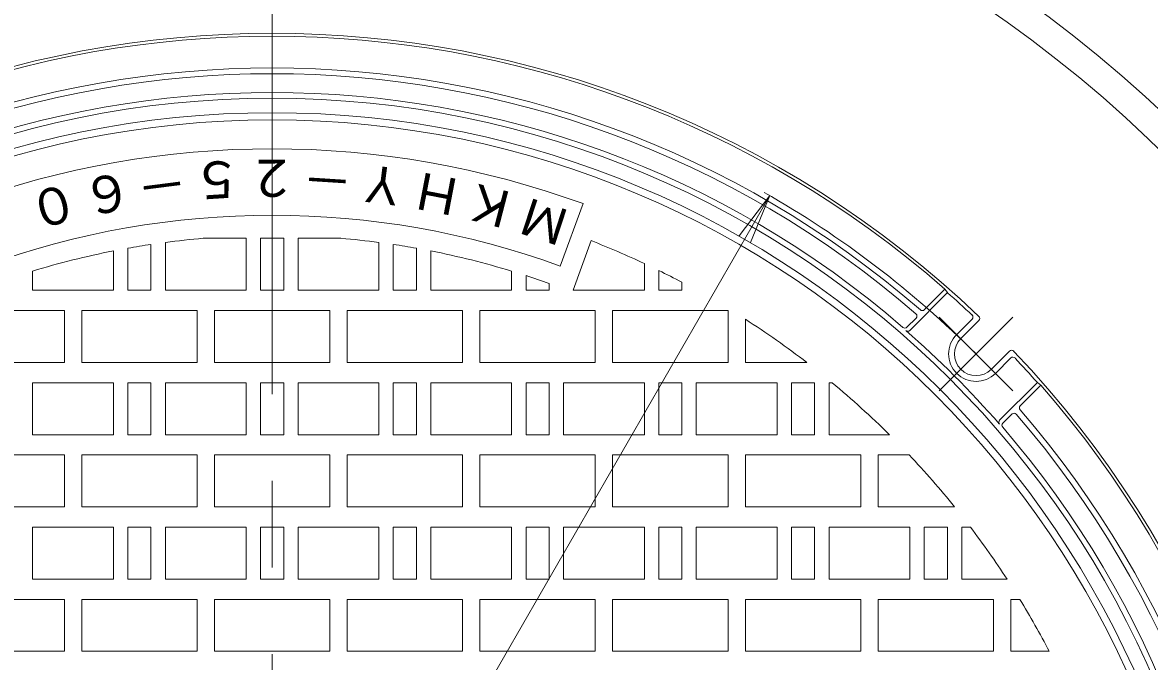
# Model space of a CAD drawing. Units: millimetres, scale not verified. Extents: x -5968 to 5968, y -4228 to 4228.
# Drawn here: x 2281.1 to 2671.6, y 2025.9 to 2247.1 of the extents above; entities that cross this region are included whole.
import ezdxf
from ezdxf.enums import TextEntityAlignment as Align

# ---------------------------------------------------------------- set-up
doc = ezdxf.new("R2010")
doc.units = ezdxf.units.MM
doc.header["$LTSCALE"] = 30
doc.linetypes.add('CHAIN1', pattern=[8, 5, -1, 1, -1])
doc.linetypes.add('CHAIN2', pattern=[12, 9, -1, 1, -1])
doc.layers.add('0-A_蓋', color=3, linetype='Continuous', lineweight=9)
doc.styles.add('ＭＳ ゴシック', font='')
doc.styles.get('ＭＳ ゴシック').set_extended_font_data('MS Gothic')

msp = doc.modelspace()

# ---------------------------------------------------------------- linework, layer by layer
at = {"layer": '0-A_蓋', "color": 7, "linetype": 'CHAIN2'}
msp.add_line((2367.56, 2388.39), (2367.56, 1388.39), dxfattribs=at)
at = {"layer": '0-A_蓋', "color": 7, "lineweight": 18}
for p, q in [((2387.19, 1922.39), (2540.06, 2187.17)), ((2540.06, 2187.17), (2529.41, 2173.29)), ((2540.06, 2187.17), (2533.36, 2171))]:
    msp.add_line(p, q, dxfattribs=at)
at = {"layer": '0-A_蓋', "lineweight": 18}
for p, q in [((2467.43, 2162.79), (2475.3, 2184.4)), ((2358.56, 2172.39), (2343.71, 2172.39)), ((2358.56, 2172.39), (2358.56, 2154.39)), ((2363.56, 2172.39), (2371.56, 2172.39)), ((2371.56, 2172.39), (2371.56, 2154.39)), ((2376.56, 2172.39), (2376.56, 2154.39)), ((2376.56, 2172.39), (2391.42, 2172.39)), ((2471.83, 2154.39), (2478.09, 2171.59)), ((2312.56, 2168.04), (2312.56, 2154.39)), ((2317.56, 2168.97), (2317.56, 2154.39)), ((2325.56, 2170.28), (2325.56, 2154.39)), ((2330.56, 2170.98), (2330.56, 2154.39)), ((2404.56, 2170.98), (2404.56, 2154.39)), ((2409.56, 2170.28), (2409.56, 2154.39)), ((2417.56, 2168.97), (2417.56, 2154.39)), ((2422.56, 2168.04), (2422.56, 2154.39)), ((2496.56, 2163.67), (2496.56, 2154.39)), ((2284.56, 2161.04), (2284.56, 2154.39)), ((2450.56, 2161.04), (2450.56, 2154.39)), ((2501.56, 2161.27), (2501.56, 2154.39)), ((2455.56, 2159.47), (2455.56, 2154.39)), ((2463.56, 2156.74), (2463.56, 2154.39)), ((2509.56, 2157.19), (2509.56, 2154.39)), ((2312.56, 2154.39), (2284.56, 2154.39)), ((2325.56, 2154.39), (2317.56, 2154.39)), ((2358.56, 2154.39), (2330.56, 2154.39)), ((2376.56, 2154.39), (2404.56, 2154.39)), ((2409.56, 2154.39), (2417.56, 2154.39)), ((2422.56, 2154.39), (2450.56, 2154.39)), ((2455.56, 2154.39), (2463.56, 2154.39)), ((2471.83, 2154.39), (2496.56, 2154.39)), ((2501.56, 2154.39), (2509.56, 2154.39)), ((2295.56, 2147.39), (2255.56, 2147.39)), ((2301.56, 2147.39), (2301.56, 2129.39)), ((2341.56, 2147.39), (2301.56, 2147.39)), ((2347.56, 2147.39), (2387.56, 2147.39)), ((2387.56, 2147.39), (2387.56, 2129.39)), ((2393.56, 2147.39), (2433.56, 2147.39)), ((2433.56, 2147.39), (2433.56, 2129.39)), ((2439.56, 2147.39), (2479.56, 2147.39)), ((2479.56, 2147.39), (2479.56, 2129.39)), ((2485.56, 2147.39), (2525.56, 2147.39)), ((2525.56, 2147.39), (2525.56, 2129.39)), ((2312.56, 2122.39), (2312.56, 2104.39)), ((2317.56, 2122.39), (2317.56, 2104.39)), ((2325.56, 2122.39), (2317.56, 2122.39)), ((2358.56, 2122.39), (2358.56, 2104.39)), ((2363.56, 2122.39), (2371.56, 2122.39)), ((2371.56, 2122.39), (2371.56, 2104.39)), ((2376.56, 2122.39), (2376.56, 2104.39)), ((2409.56, 2122.39), (2417.56, 2122.39)), ((2417.56, 2122.39), (2417.56, 2104.39)), ((2422.56, 2122.39), (2422.56, 2104.39)), ((2455.56, 2122.39), (2463.56, 2122.39)), ((2463.56, 2122.39), (2463.56, 2104.39)), ((2468.56, 2122.39), (2468.56, 2104.39)), ((2501.56, 2122.39), (2509.56, 2122.39)), ((2509.56, 2122.39), (2509.56, 2104.39)), ((2514.56, 2122.39), (2514.56, 2104.39)), ((2547.56, 2122.39), (2555.56, 2122.39)), ((2555.56, 2122.39), (2555.56, 2104.39)), ((2560.56, 2122.39), (2560.56, 2104.39)), ((2560.56, 2122.39), (2561.62, 2122.39)), ((2312.56, 2104.39), (2284.56, 2104.39)), ((2358.56, 2104.39), (2330.56, 2104.39)), ((2376.56, 2104.39), (2404.56, 2104.39)), ((2422.56, 2104.39), (2450.56, 2104.39)), ((2468.56, 2104.39), (2496.56, 2104.39)), ((2514.56, 2104.39), (2542.56, 2104.39)), ((2560.56, 2104.39), (2581.48, 2104.39)), ((2295.56, 2097.39), (2255.56, 2097.39)), ((2301.56, 2097.39), (2301.56, 2079.39)), ((2341.56, 2097.39), (2301.56, 2097.39)), ((2347.56, 2097.39), (2387.56, 2097.39)), ((2387.56, 2097.39), (2387.56, 2079.39)), ((2393.56, 2097.39), (2433.56, 2097.39)), ((2433.56, 2097.39), (2433.56, 2079.39)), ((2439.56, 2097.39), (2479.56, 2097.39)), ((2479.56, 2097.39), (2479.56, 2079.39)), ((2485.56, 2097.39), (2525.56, 2097.39)), ((2525.56, 2097.39), (2525.56, 2079.39)), ((2531.56, 2097.39), (2571.56, 2097.39)), ((2571.56, 2097.39), (2571.56, 2079.39)), ((2577.56, 2097.39), (2577.56, 2079.39)), ((2577.56, 2097.39), (2588.32, 2097.39)), ((2577.56, 2079.39), (2604.07, 2079.39)), ((2312.56, 2072.39), (2312.56, 2054.39)), ((2317.56, 2072.39), (2317.56, 2054.39)), ((2325.56, 2072.39), (2317.56, 2072.39)), ((2358.56, 2072.39), (2358.56, 2054.39)), ((2363.56, 2072.39), (2371.56, 2072.39)), ((2371.56, 2072.39), (2371.56, 2054.39)), ((2376.56, 2072.39), (2376.56, 2054.39)), ((2409.56, 2072.39), (2417.56, 2072.39)), ((2417.56, 2072.39), (2417.56, 2054.39)), ((2422.56, 2072.39), (2422.56, 2054.39)), ((2455.56, 2072.39), (2463.56, 2072.39)), ((2463.56, 2072.39), (2463.56, 2054.39)), ((2468.56, 2072.39), (2468.56, 2054.39)), ((2501.56, 2072.39), (2509.56, 2072.39)), ((2509.56, 2072.39), (2509.56, 2054.39)), ((2514.56, 2072.39), (2514.56, 2054.39)), ((2547.56, 2072.39), (2555.56, 2072.39)), ((2555.56, 2072.39), (2555.56, 2054.39)), ((2560.56, 2072.39), (2560.56, 2054.39)), ((2593.56, 2072.39), (2601.56, 2072.39)), ((2601.56, 2072.39), (2601.56, 2054.39)), ((2606.56, 2072.39), (2606.56, 2054.39)), ((2606.56, 2072.39), (2609.55, 2072.39)), ((2312.56, 2054.39), (2284.56, 2054.39)), ((2358.56, 2054.39), (2330.56, 2054.39)), ((2376.56, 2054.39), (2404.56, 2054.39)), ((2422.56, 2054.39), (2450.56, 2054.39)), ((2468.56, 2054.39), (2496.56, 2054.39)), ((2514.56, 2054.39), (2542.56, 2054.39)), ((2560.56, 2054.39), (2588.56, 2054.39)), ((2606.56, 2054.39), (2622.24, 2054.39)), ((2295.56, 2047.39), (2255.56, 2047.39)), ((2301.56, 2047.39), (2301.56, 2029.39)), ((2341.56, 2047.39), (2301.56, 2047.39)), ((2347.56, 2047.39), (2387.56, 2047.39)), ((2387.56, 2047.39), (2387.56, 2029.39)), ((2393.56, 2047.39), (2433.56, 2047.39)), ((2433.56, 2047.39), (2433.56, 2029.39)), ((2439.56, 2047.39), (2479.56, 2047.39)), ((2479.56, 2047.39), (2479.56, 2029.39)), ((2485.56, 2047.39), (2525.56, 2047.39)), ((2525.56, 2047.39), (2525.56, 2029.39)), ((2531.56, 2047.39), (2571.56, 2047.39)), ((2571.56, 2047.39), (2571.56, 2029.39)), ((2577.56, 2047.39), (2617.56, 2047.39)), ((2617.56, 2047.39), (2617.56, 2029.39)), ((2623.56, 2047.39), (2623.56, 2029.39)), ((2623.56, 2047.39), (2626.67, 2047.39)), ((2623.56, 2029.39), (2636.88, 2029.39))]:
    msp.add_line(p, q, dxfattribs=at)
at = {"layer": '0-A_蓋', "color": 2, "lineweight": 18}
for p, q in [((2588.57, 2140.52), (2601.64, 2153.58)), ((2593.57, 2147.64), (2600.71, 2154.78)), ((2600.71, 2154.78), (2601.64, 2153.58)), ((2587.55, 2141.61), (2590.74, 2144.8)), ((2604.8, 2139.06), (2610.14, 2144.41)), ((2606.21, 2137.65), (2612.5, 2143.94)), ((2616.82, 2127.04), (2623.11, 2133.33)), ((2618.23, 2125.63), (2623.58, 2130.97)), ((2619.68, 2109.4), (2632.75, 2122.47)), ((2626.81, 2114.4), (2633.94, 2121.54)), ((2633.94, 2121.54), (2632.75, 2122.47)), ((2620.78, 2108.38), (2623.97, 2111.57))]:
    msp.add_line(p, q, dxfattribs=at)
at = {"layer": '0-A_蓋', "color": 2, "linetype": 'CHAIN1', "lineweight": 18}
for p, q in [((2624.25, 2119.61), (2598.77, 2145.09)), ((2598.77, 2119.61), (2624.25, 2145.09))]:
    msp.add_line(p, q, dxfattribs=at)
at = {"layer": '0-A_蓋', "lineweight": 18}
for points in [[(2363.56, 2172.39), (2363.56, 2154.39), (2371.56, 2154.39)], [(2295.56, 2147.39), (2295.56, 2129.39), (2255.56, 2129.39)], [(2341.56, 2147.39), (2341.56, 2129.39), (2301.56, 2129.39)], [(2347.56, 2147.39), (2347.56, 2129.39), (2387.56, 2129.39)], [(2393.56, 2147.39), (2393.56, 2129.39), (2433.56, 2129.39)], [(2439.56, 2147.39), (2439.56, 2129.39), (2479.56, 2129.39)], [(2485.56, 2147.39), (2485.56, 2129.39), (2525.56, 2129.39)], [(2531.56, 2144.36), (2531.56, 2129.39), (2552.86, 2129.39)], [(2312.56, 2122.39), (2284.56, 2122.39), (2284.56, 2104.39)], [(2325.56, 2122.39), (2325.56, 2104.39), (2317.56, 2104.39)], [(2358.56, 2122.39), (2330.56, 2122.39), (2330.56, 2104.39)], [(2363.56, 2122.39), (2363.56, 2104.39), (2371.56, 2104.39)], [(2376.56, 2122.39), (2404.56, 2122.39), (2404.56, 2104.39)], [(2409.56, 2122.39), (2409.56, 2104.39), (2417.56, 2104.39)], [(2422.56, 2122.39), (2450.56, 2122.39), (2450.56, 2104.39)], [(2455.56, 2122.39), (2455.56, 2104.39), (2463.56, 2104.39)], [(2468.56, 2122.39), (2496.56, 2122.39), (2496.56, 2104.39)], [(2501.56, 2122.39), (2501.56, 2104.39), (2509.56, 2104.39)], [(2514.56, 2122.39), (2542.56, 2122.39), (2542.56, 2104.39)], [(2547.56, 2122.39), (2547.56, 2104.39), (2555.56, 2104.39)], [(2295.56, 2097.39), (2295.56, 2079.39), (2255.56, 2079.39)], [(2341.56, 2097.39), (2341.56, 2079.39), (2301.56, 2079.39)], [(2347.56, 2097.39), (2347.56, 2079.39), (2387.56, 2079.39)], [(2393.56, 2097.39), (2393.56, 2079.39), (2433.56, 2079.39)], [(2439.56, 2097.39), (2439.56, 2079.39), (2479.56, 2079.39)], [(2485.56, 2097.39), (2485.56, 2079.39), (2525.56, 2079.39)], [(2531.56, 2097.39), (2531.56, 2079.39), (2571.56, 2079.39)], [(2312.56, 2072.39), (2284.56, 2072.39), (2284.56, 2054.39)], [(2325.56, 2072.39), (2325.56, 2054.39), (2317.56, 2054.39)], [(2358.56, 2072.39), (2330.56, 2072.39), (2330.56, 2054.39)], [(2363.56, 2072.39), (2363.56, 2054.39), (2371.56, 2054.39)], [(2376.56, 2072.39), (2404.56, 2072.39), (2404.56, 2054.39)], [(2409.56, 2072.39), (2409.56, 2054.39), (2417.56, 2054.39)], [(2422.56, 2072.39), (2450.56, 2072.39), (2450.56, 2054.39)], [(2455.56, 2072.39), (2455.56, 2054.39), (2463.56, 2054.39)], [(2468.56, 2072.39), (2496.56, 2072.39), (2496.56, 2054.39)], [(2501.56, 2072.39), (2501.56, 2054.39), (2509.56, 2054.39)], [(2514.56, 2072.39), (2542.56, 2072.39), (2542.56, 2054.39)], [(2547.56, 2072.39), (2547.56, 2054.39), (2555.56, 2054.39)], [(2560.56, 2072.39), (2588.56, 2072.39), (2588.56, 2054.39)], [(2593.56, 2072.39), (2593.56, 2054.39), (2601.56, 2054.39)], [(2295.56, 2047.39), (2295.56, 2029.39), (2255.56, 2029.39)], [(2341.56, 2047.39), (2341.56, 2029.39), (2301.56, 2029.39)], [(2347.56, 2047.39), (2347.56, 2029.39), (2387.56, 2029.39)], [(2393.56, 2047.39), (2393.56, 2029.39), (2433.56, 2029.39)], [(2439.56, 2047.39), (2439.56, 2029.39), (2479.56, 2029.39)], [(2485.56, 2047.39), (2485.56, 2029.39), (2525.56, 2029.39)], [(2531.56, 2047.39), (2531.56, 2029.39), (2571.56, 2029.39)], [(2577.56, 2047.39), (2577.56, 2029.39), (2617.56, 2029.39)]]:
    msp.add_lwpolyline(points, dxfattribs=at)
at = {"layer": '0-A_蓋'}
for radius in [450, 440]:
    msp.add_circle((2367.56, 1888.39), radius, dxfattribs=at)
at = {"layer": '0-A_蓋', "color": 2, "lineweight": 18}
for centre, radius, start, end in [((2367.56, 1888.39), 355, 46.3759, 133.6241), ((2367.56, 1888.39), 354, 48.8063, 131.1937), ((2367.56, 1888.39), 343, 49.0841, 130.9159), ((2367.56, 1888.39), 341, 49.1323, 130.8677), ((2367.56, 1888.39), 334.5, 49.1878, 130.8122), ((2367.56, 1888.39), 332.5, 0, 180), ((2367.56, 1888.39), 327.5, 0, 180), ((2367.56, 1888.39), 353.71, 46.7059, 48.5659), ((2590.03, 2145.51), 1, 315, 49.1331), ((2592.86, 2148.35), 1, 229.0865, 314.9985), ((2609.43, 2145.12), 1, 315.0015, 46.7074), ((2611.8, 2144.65), 1, 315, 46.3747), ((2586.84, 2142.32), 1, 229.189, 315), ((2587.86, 2141.22), 1, 228.9308, 315), ((2367.56, 1888.39), 334.34, 41.0672, 48.9328), ((2611.51, 2132.35), 9.5, 135.0003, 314.9998), ((2611.51, 2132.35), 7.5, 135.0002, 314.9998), ((2623.82, 2132.63), 1, 43.6254, 135), ((2367.56, 1888.39), 355, 316.3759, 43.6241), ((2624.28, 2130.27), 1, 43.2909, 135), ((2367.56, 1888.39), 353.71, 41.4341, 43.2941), ((2367.56, 1888.39), 354, 0, 41.1937), ((2627.51, 2113.7), 1, 135.0015, 220.9135), ((2367.56, 1888.39), 343, 0, 40.9159), ((2620.39, 2108.7), 1, 135, 221.0692), ((2624.68, 2110.86), 1, 40.8669, 135), ((2367.56, 1888.39), 341, 0, 40.8678), ((2621.49, 2107.67), 1, 135, 220.811), ((2367.56, 1888.39), 334.5, 0, 40.8122)]:
    msp.add_arc(centre, radius, start, end, dxfattribs=at)
at = {"layer": '0-A_蓋', "lineweight": 18}
for radius, start, end in [(325, 0, 180), (315, 70, 110), (292, 70, 110), (285, 94.8011, 97.4595), (285, 82.5405, 85.1989), (304, 64.891, 68.6805), (285, 101.1269, 106.9315), (285, 98.4745, 100.1042), (285, 79.8958, 81.5255), (285, 73.0685, 78.8731), (304, 62.1535, 63.8458), (285, 70.3154, 72.0148), (304, 52.4445, 57.3522), (304, 45.2778, 50.3303), (304, 38.924, 43.4325), (304, 33.0966, 37.2478), (304, 27.6336, 31.5355)]:
    msp.add_arc((2367.56, 1888.39), radius, start, end, dxfattribs=at)
at = {"layer": '0-A_蓋', "color": 7, "lineweight": 18}
msp.add_arc((2367.56, 1888.39), 345, 45.0001, 60.3794, dxfattribs=at)

# ---------------------------------------------------------------- texts
at = {"layer": '0-A_蓋', "color": 7, "style": 'ＭＳ ゴシック'}
for s, rotation, p in [('５', 183.636, (2356.49, 2203.4)), ('２', 180, (2376.31, 2203.47)), ('Ｙ', 172.727, (2415.77, 2199.85)), ('Ｈ', 169.091, (2435.25, 2196.17)), ('６', 190.909, (2317.06, 2199.48)), ('－', 187.273, (2336.71, 2202.07)), ('－', 176.364, (2396.1, 2202.29)), ('Ｋ', 165.454, (2454.45, 2191.26)), ('０', 194.546, (2297.61, 2195.66)), ('Ｍ', 161.818, (2473.31, 2185.15))]:
    msp.add_text(s, height=12.83, rotation=rotation, dxfattribs=at).set_placement(p, align=Align.BOTTOM_LEFT)

doc.saveas('drawing.dxf')
